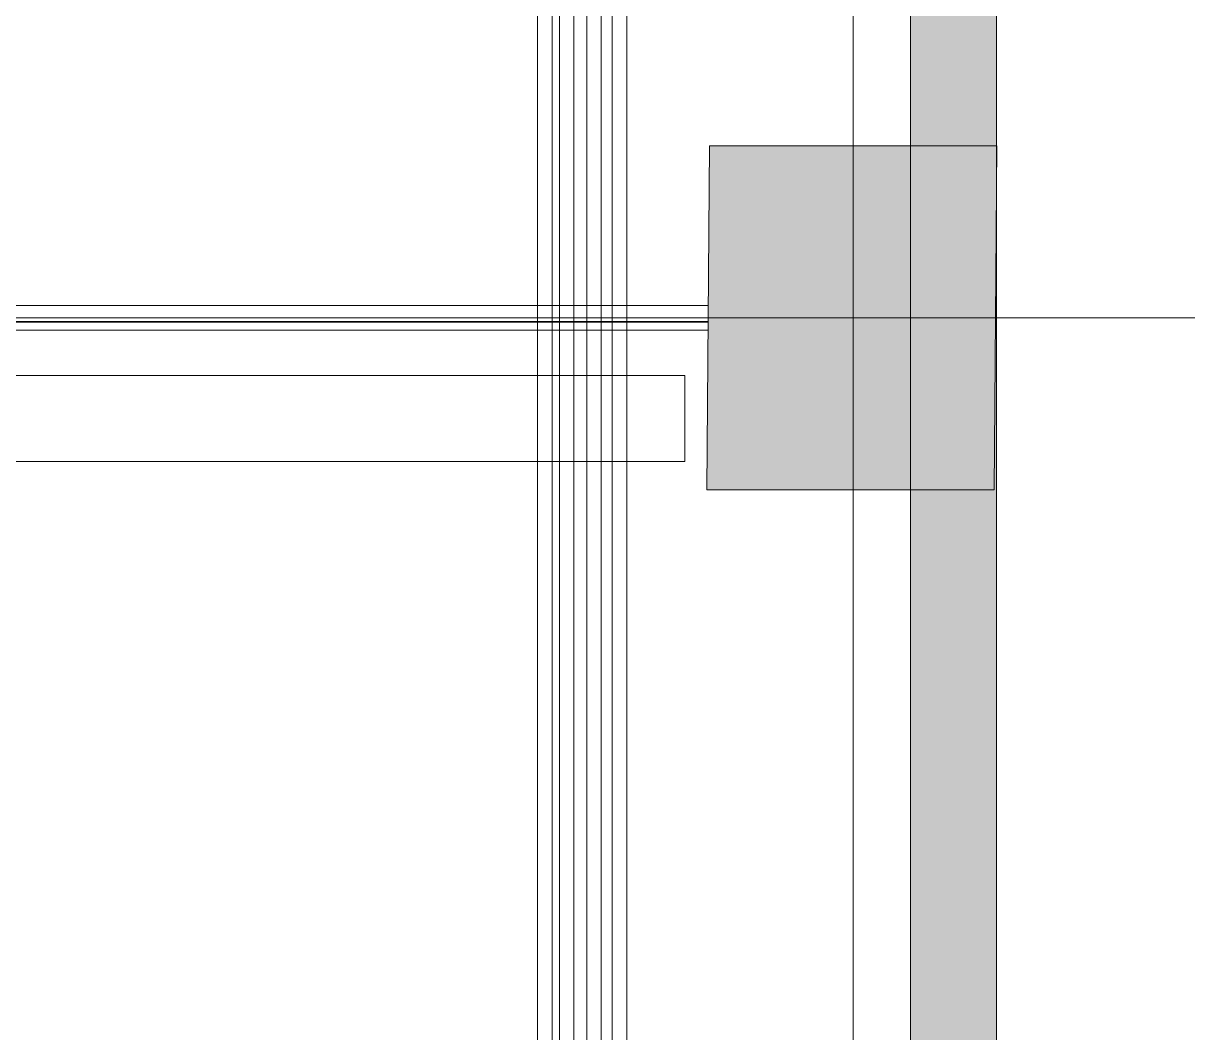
# Model space of a CAD drawing. Header units: metres. Extents: x 32 to 132, y -29 to 44.
# Drawn here: x 126.388 to 128.419, y -13.17 to -11.41 of the extents above; entities that cross this region are included whole.
import ezdxf

# ---------------------------------------------------------------- set-up
doc = ezdxf.new("R2010")
doc.units = ezdxf.units.M
doc.header["$LTSCALE"] = 100
for name, color, linetype, lineweight in [('A-WALL', 8, 'Continuous', 9), ('Arqui', 8, 'Continuous', 0), ('P-PIPE', 7, 'Continuous', 18)]:
    doc.layers.add(name, color=color, linetype=linetype, lineweight=lineweight)

# ---------------------------------------------------------------- blocks, each defined once
blk = doc.blocks.new('estructura etapa 3')
at = {"layer": 'Arqui'}
h = blk.add_hatch(color=256, dxfattribs=at)
h.paths.add_polyline_path([(-91.6505, -6658.124), (-91.6505, -6657.624), (-92.3496, -6657.624), (-92.3496, -6658.124)])
h.paths.add_polyline_path([(-49.3536, -6658.124), (-49.3536, -6657.624), (-50.0545, -6657.6241), (-50.0545, -6658.1241)])
h.paths.add_polyline_path([(-56.0527, -6658.124), (-56.0527, -6657.624), (-56.7527, -6657.6241), (-56.7527, -6658.1241)])
h.paths.add_polyline_path([(-76.4496, -6659.124), (-76.9496, -6659.124), (-76.9496, -6657.624), (-76.4496, -6657.624)])
h.paths.add_polyline_path([(-83.9496, -6659.124), (-84.4496, -6659.124), (-84.4496, -6657.624), (-83.9496, -6657.624)])
h.paths.add_polyline_path([(-60.452, -6659.124), (-60.952, -6659.124), (-60.952, -6657.624), (-60.452, -6657.624)])
h.paths.add_polyline_path([(-67.9496, -6659.124), (-68.4496, -6659.124), (-68.4496, -6657.624), (-67.9496, -6657.624)])
h.paths.add_polyline_path([(-91.8501, -6668.1988), (-91.851, -6667.5988), (-92.3501, -6667.5988), (-92.3492, -6668.1988)])
h.paths.add_polyline_path([(-49.3536, -6668.1988), (-49.3536, -6667.5988), (-49.8536, -6667.5988), (-49.8536, -6668.1988)])
h.paths.add_polyline_path([(-56.1545, -6668.1488), (-56.1545, -6667.6488), (-56.8536, -6667.6491), (-56.8536, -6668.1491)])
h.paths.add_polyline_path([(-59.952, -6667.6488), (-59.952, -6668.1488), (-61.452, -6668.1488), (-61.452, -6667.6488)])
h.paths.add_polyline_path([(-75.9496, -6667.6488), (-75.9496, -6668.1488), (-77.4496, -6668.1488), (-77.4496, -6667.6488)])
h.paths.add_polyline_path([(-68.9496, -6667.6488), (-68.9496, -6668.1488), (-67.4496, -6668.1488), (-67.4496, -6667.6488)])
h.paths.add_polyline_path([(-84.9496, -6667.6488), (-84.9496, -6668.1488), (-83.4496, -6668.1488), (-83.4496, -6667.6488)])
h.paths.add_polyline_path([(-91.8501, -6676.1987), (-91.8501, -6675.5987), (-92.3492, -6675.5988), (-92.3492, -6676.1988)])
h.paths.add_polyline_path([(-49.3536, -6676.1988), (-49.3536, -6675.5988), (-49.8536, -6675.5988), (-49.8536, -6676.1988)])
h.paths.add_polyline_path([(-56.1545, -6676.1488), (-56.1545, -6675.6488), (-56.7536, -6675.6488), (-56.7536, -6676.1488)])
h.paths.add_polyline_path([(-59.952, -6675.6488), (-59.952, -6676.1488), (-61.452, -6676.1488), (-61.452, -6675.6488)])
h.paths.add_polyline_path([(-75.9496, -6675.6488), (-75.9496, -6676.1488), (-77.4496, -6676.1488), (-77.4496, -6675.6488)])
h.paths.add_polyline_path([(-68.9496, -6675.6488), (-68.9496, -6676.1488), (-67.4496, -6676.1488), (-67.4496, -6675.6488)])
h.paths.add_polyline_path([(-84.9496, -6675.6488), (-84.9496, -6676.1488), (-83.4496, -6676.1488), (-83.4496, -6675.6488)])
h.paths.add_polyline_path([(-91.8471, -6686.2988), (-91.8505, -6685.6988), (-92.3496, -6685.6988), (-92.3462, -6686.2988)])
h.paths.add_polyline_path([(-49.3545, -6686.2987), (-49.3536, -6685.6987), (-49.8536, -6685.6987), (-49.8545, -6686.2987)])
h.paths.add_polyline_path([(-56.1545, -6686.2488), (-56.1545, -6685.7488), (-56.7536, -6685.7488), (-56.7536, -6686.2488)])
h.paths.add_polyline_path([(-59.952, -6685.7488), (-59.952, -6686.2488), (-61.452, -6686.2488), (-61.452, -6685.7488)])
h.paths.add_polyline_path([(-75.9496, -6685.7488), (-75.9496, -6686.2488), (-77.4496, -6686.2488), (-77.4496, -6685.7488)])
h.paths.add_polyline_path([(-68.9496, -6685.7488), (-68.9496, -6686.2488), (-67.4496, -6686.2488), (-67.4496, -6685.7488)])
h.paths.add_polyline_path([(-84.9496, -6685.7488), (-84.9496, -6686.2488), (-83.4496, -6686.2488), (-83.4496, -6685.7488)])
h.paths.add_polyline_path([(-49.3532, -6694.2944), (-49.3536, -6693.6989), (-49.8545, -6693.6987), (-49.8541, -6694.2943)])
h.paths.add_polyline_path([(-56.0536, -6694.2488), (-56.0536, -6693.7488), (-56.7527, -6693.7488), (-56.7527, -6694.2488)])
h.paths.add_polyline_path([(-91.6505, -6694.2488), (-91.6505, -6693.7488), (-92.3496, -6693.7488), (-92.3496, -6694.2488)])
h.paths.add_polyline_path([(-59.952, -6693.7488), (-59.952, -6694.2488), (-61.452, -6694.2488), (-61.452, -6693.7488)])
h.paths.add_polyline_path([(-75.9496, -6693.7488), (-75.9496, -6694.2488), (-77.4496, -6694.2488), (-77.4496, -6693.7488)])
h.paths.add_polyline_path([(-68.9496, -6693.7488), (-68.9496, -6694.2488), (-67.4496, -6694.2488), (-67.4496, -6693.7488)])
h.paths.add_polyline_path([(-84.9496, -6693.7488), (-84.9496, -6694.2488), (-83.4496, -6694.2488), (-83.4496, -6693.7488)])
h.paths.add_polyline_path([(-49.3578, -6703.9737), (-49.3532, -6703.3737), (-49.854, -6703.374), (-49.8586, -6703.974)])
h.paths.add_polyline_path([(-56.0536, -6703.9238), (-56.0536, -6703.4238), (-56.7527, -6703.4241), (-56.7527, -6703.9241)])
h.paths.add_polyline_path([(-67.9496, -6704.9241), (-67.9496, -6703.4241), (-68.4496, -6703.4241), (-68.4496, -6704.9241)])
h.paths.add_polyline_path([(-91.6505, -6703.9238), (-91.6505, -6703.4238), (-92.3497, -6703.4238), (-92.3497, -6703.9238)])
h.paths.add_polyline_path([(-61.8472, -6703.4238), (-60.3472, -6703.4238), (-60.3472, -6703.9238), (-61.8472, -6703.9238)])
h.paths.add_polyline_path([(-83.9496, -6704.9241), (-83.9496, -6703.4241), (-84.4496, -6703.4241), (-84.4496, -6704.9241)])
h.paths.add_polyline_path([(-76.4496, -6704.9241), (-76.4496, -6703.4241), (-76.9496, -6703.4241), (-76.9496, -6704.9241)])
h.paths.add_polyline_path([(-49.3536, -6711.9488), (-49.3536, -6711.4488), (-50.0536, -6711.4488), (-50.0536, -6711.9488)])
h.paths.add_polyline_path([(-55.9536, -6711.9488), (-55.9536, -6711.4488), (-56.6536, -6711.4488), (-56.6536, -6711.9488)])
h.paths.add_polyline_path([(-91.6496, -6711.9488), (-91.6496, -6711.4488), (-92.3496, -6711.4488), (-92.3496, -6711.9488)])
h.paths.add_polyline_path([(-60.952, -6711.9488), (-60.952, -6709.5488), (-60.452, -6709.5488), (-60.452, -6711.9488)])
h.paths.add_polyline_path([(-68.4496, -6709.5488), (-68.4496, -6711.9488), (-67.9496, -6711.9488), (-67.9496, -6709.5488)])
h.paths.add_polyline_path([(-76.9496, -6709.5488), (-76.9496, -6711.9488), (-76.4496, -6711.9488), (-76.4496, -6709.5488)])
h.paths.add_polyline_path([(-83.9496, -6709.5488), (-83.9496, -6711.9488), (-84.4496, -6711.9488), (-84.4496, -6709.5488)])
for p, q in [((-49.6036, -6655.2792), (-49.6036, -6714.8391)), ((-93.5202, -6703.6738), (-46.5015, -6703.6738))]:
    blk.add_line(p, q, dxfattribs=at)
blk.add_lwpolyline([(-49.3578, -6703.9737), (-49.3532, -6703.3737), (-49.854, -6703.374), (-49.8586, -6703.974)], close=True, dxfattribs=at)
blk = doc.blocks.new('A$C4ed580ad')
at = {"layer": 'Arqui', "ltscale": 0.3}
h = blk.add_hatch(color=256, dxfattribs=at)
h.dxf.hatch_style = 1
h.paths.add_polyline_path([(47.9816, 63.0005), (47.8316, 63.0005), (47.8316, 9.2757), (47.9816, 9.2757)])
at = {"layer": 'Arqui'}
blk.add_lwpolyline([(47.9816, 63.0005), (47.8316, 63.0005), (47.8316, 9.2757), (47.9816, 9.2757)], close=True, dxfattribs=at)
at = {"layer": 'Arqui', "lineweight": 0}
blk.add_lwpolyline([(47.4788, 17.029), (47.4788, 17.0723), (43.8316, 17.0723), (43.8316, 17.029)], close=True, dxfattribs=at)
at = {"layer": 'Arqui', "lineweight": 25}
blk.add_lwpolyline([(47.4788, 17.0434), (43.8316, 17.0434), (47.4788, 17.0434)], dxfattribs=at)
at = {"layer": 'Arqui'}
blk.add_blockref('estructura etapa 3', (97.3352, 6720.7245), dxfattribs=at)

msp = doc.modelspace()

# ---------------------------------------------------------------- linework, layer by layer
at = {"layer": 'A-WALL'}
for p, q in [((127.5425, -12.0243), (125.2825, -12.0243)), ((127.5425, -12.1743), (127.5425, -12.0243)), ((125.2825, -12.1743), (127.5425, -12.1743))]:
    msp.add_line(p, q, dxfattribs=at)
at = {"layer": 'A-WALL', "color": 253, "true_color": 0xaaaaaa}
for p, q in [((127.5425, -12.0243), (125.2825, -12.0243)), ((127.5425, -12.1743), (127.5425, -12.0243)), ((125.2825, -12.1743), (127.5425, -12.1743))]:
    msp.add_line(p, q, dxfattribs=at)
at = {"layer": 'P-PIPE', "color": 1, "true_color": 0xff0000}
for p, q in [((127.3966, -8.7165), (127.3966, -16.9617)), ((127.4156, -16.9617), (127.4156, -8.7165)), ((127.441, -16.9431), (127.441, -8.7165)), ((127.3712, -8.7351), (127.3712, -16.9617))]:
    msp.add_line(p, q, dxfattribs=at)
at = {"layer": 'P-PIPE', "color": 11, "true_color": 0xff8080}
for p, q in [((127.2853, -8.8136), (127.2853, -17.0469)), ((127.3107, -8.795), (127.3107, -17.0469)), ((127.3234, -17.0469), (127.3234, -8.795)), ((127.3488, -17.0283), (127.3488, -8.795))]:
    msp.add_line(p, q, dxfattribs=at)

# ---------------------------------------------------------------- block references
at = {"layer": 'Arqui'}
msp.add_blockref('A$C4ed580ad', (80.1042, -28.9743), dxfattribs=at)

doc.saveas('drawing.dxf')
